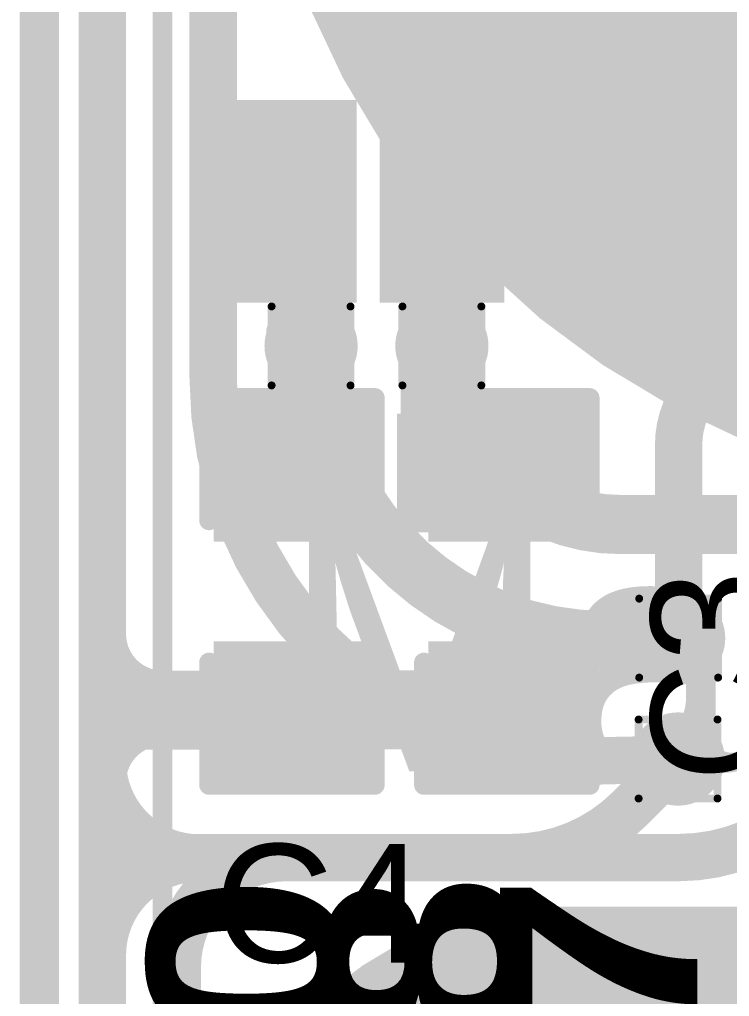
# Model space of a CAD drawing. Header units: inches. Extents: x -17 to 443, y -40 to 218.
# Drawn here: x 196.05 to 200.62, y 15.25 to 21.54 of the extents above; entities that cross this region are included whole.
import ezdxf

# ---------------------------------------------------------------- set-up
doc = ezdxf.new("R2010")
doc.units = ezdxf.units.IN
for name, color, linetype in [('Board Outline', 216, 'Continuous'), ('Bottom Layer', 5, 'Continuous'), ('Bottom Overlay', 54, 'Continuous'), ('Bottom Paste', 16, 'Continuous'), ('Bottom Solder', 6, 'Continuous'), ('Drill Drawing', 1, 'Continuous'), ('Fabrication', 76, 'Continuous'), ('Top Layer', 1, 'Continuous'), ('Top Overlay', 2, 'Continuous'), ('Top Paste', 8, 'Continuous'), ('Top Solder', 216, 'Continuous'), ('Via Holes', 16, 'Continuous')]:
    doc.layers.add(name, color=color, linetype=linetype)
doc.styles.add('Arial', font='', dxfattribs={"height": 0.2})
doc.styles.add('Arial Black_Bold', font='', dxfattribs={"height": 0.2})
doc.styles.get('Arial').set_extended_font_data('Arial')
doc.styles.get('Arial Black_Bold').set_extended_font_data('Arial Black', bold=True)

# ---------------------------------------------------------------- blocks, each defined once
blk = doc.blocks.new('SEMG_PAD_B_1')
at = {"layer": 'Bottom Layer'}
h = blk.add_hatch(color=5, dxfattribs=at)
edge = h.paths.add_edge_path()
edge.add_arc((-3.14997338, 0.0128143), 2.09999834, 90, 270)
edge.add_line((-3.14997338, -2.08718404), (3.150029259999999, -2.08718404))
edge.add_arc((3.15002926, 0.0128143), 2.09999834, 270, 450)
edge.add_line((3.15002926, 2.11281264), (-3.14997338, 2.11281264))
h = blk.add_hatch(color=5, dxfattribs=at)
edge = h.paths.add_edge_path()
edge.add_arc((2.794e-05, -9.98718602), 5.00000016, 0, 360)
at = {"layer": 'Bottom Paste'}
h = blk.add_hatch(color=16, dxfattribs=at)
edge = h.paths.add_edge_path()
edge.add_arc((-3.14997338, 0.0128143), 2.09999834, 90, 270)
edge.add_line((-3.14997338, -2.08718404), (3.150029259999999, -2.08718404))
edge.add_arc((3.15002926, 0.0128143), 2.09999834, 270, 450)
edge.add_line((3.15002926, 2.11281264), (-3.14997338, 2.11281264))
h = blk.add_hatch(color=16, dxfattribs=at)
edge = h.paths.add_edge_path()
edge.add_arc((2.794e-05, -9.98718602), 5.00000016, 0, 360)
at = {"layer": 'Bottom Solder'}
h = blk.add_hatch(color=6, dxfattribs=at)
edge = h.paths.add_edge_path()
edge.add_arc((-3.14997338, 0.0128143), 2.20159834, 90, 270)
edge.add_line((-3.14997338, -2.18878404), (3.150029259999999, -2.18878404))
edge.add_arc((3.15002926, 0.0128143), 2.20159834, 270, 450)
edge.add_line((3.15002926, 2.21441264), (-3.14997338, 2.21441264))
h = blk.add_hatch(color=6, dxfattribs=at)
edge = h.paths.add_edge_path()
edge.add_arc((2.794e-05, -9.98718602), 5.10160016, 0, 360)
at = {"layer": 'Bottom Overlay'}
blk.add_lwpolyline([(5.683262699999999, -10.96562958, 0.127, 0.127, 0), (5.68326016, 10.96579722, 0.127, 0.127, 0)], format="xyseb", dxfattribs=at)
blk = doc.blocks.new('SOT_23_5_84')
at = {"layer": 'Top Layer'}
for points in [[(-1.85000011, 1.25000004), (-0.74999977, 1.25000004), (-0.74999977, 0.65000124), (-1.85000011, 0.65000124)], [(0.74999977, 1.25000004), (1.85000011, 1.25000004), (1.85000011, 0.65000124), (0.74999977, 0.65000124)], [(-1.85000011, 0.2999994), (-0.74999977, 0.2999994), (-0.74999977, -0.2999994), (-1.85000011, -0.2999994)], [(-1.85000011, -0.65000124), (-0.74999977, -0.65000124), (-0.74999977, -1.25000004), (-1.85000011, -1.25000004)], [(0.74999977, -0.65000124), (1.85000011, -0.65000124), (1.85000011, -1.25000004), (0.74999977, -1.25000004)]]:
    blk.add_hatch(color=1, dxfattribs=at).paths.add_polyline_path(points)
at = {"layer": 'Top Paste'}
for points in [[(-1.85000011, 1.25000004), (-0.74999977, 1.25000004), (-0.74999977, 0.65000124), (-1.85000011, 0.65000124)], [(0.74999977, 1.25000004), (1.85000011, 1.25000004), (1.85000011, 0.65000124), (0.74999977, 0.65000124)], [(-1.85000011, 0.2999994), (-0.74999977, 0.2999994), (-0.74999977, -0.2999994), (-1.85000011, -0.2999994)], [(-1.85000011, -0.65000124), (-0.74999977, -0.65000124), (-0.74999977, -1.25000004), (-1.85000011, -1.25000004)], [(0.74999977, -0.65000124), (1.85000011, -0.65000124), (1.85000011, -1.25000004), (0.74999977, -1.25000004)]]:
    blk.add_hatch(color=8, dxfattribs=at).paths.add_polyline_path(points)
at = {"layer": 'Top Solder'}
for points in [[(-1.95160011, 1.35160004), (-0.6483997699999999, 1.35160004), (-0.6483997699999999, 0.54840124), (-1.95160011, 0.54840124)], [(0.6483997699999999, 1.35160004), (1.95160011, 1.35160004), (1.95160011, 0.54840124), (0.6483997699999999, 0.54840124)], [(-1.95160011, 0.4015993999999999), (-0.6483997699999999, 0.4015993999999999), (-0.6483997699999999, -0.4015993999999999), (-1.95160011, -0.4015993999999999)], [(-1.95160011, -0.54840124), (-0.6483997699999999, -0.54840124), (-0.6483997699999999, -1.35160004), (-1.95160011, -1.35160004)], [(0.6483997699999999, -0.54840124), (1.95160011, -0.54840124), (1.95160011, -1.35160004), (0.6483997699999999, -1.35160004)]]:
    blk.add_hatch(color=216, dxfattribs=at).paths.add_polyline_path(points)
at = {"layer": 'Top Overlay'}
for points in [[(-0.87900256, 1.4986, 0.127, 0.127, 0), (-0.87900256, 1.3986002, 0.127, 0.127, 0)], [(-0.87900256, 1.4986, 0.127, 0.127, 0), (0.8735949, 1.4986, 0.127, 0.127, 0)], [(0.8735949, 1.4986, 0.127, 0.127, 0), (0.8735974400000001, 1.3986002, 0.127, 0.127, 0)], [(-2.1336, 1.0668, 0.127, 0.127, 0), (-2.1336, 0.8128, 0.127, 0.127, 0)], [(-2.1336, 1.0668, 0.127, 0.127, 0), (-2.0066, 0.9397999999999999, 0.127, 0.127, 0)], [(-2.0066, 0.9397999999999999, 0.127, 0.127, 0), (-2.1336, 0.8128, 0.127, 0.127, 0)], [(0.88000078, 0.43999912, 0.127, 0.127, 0), (0.8800033199999999, -0.41800018, 0.127, 0.127, 0)], [(-0.87900256, -1.3986002, 0.127, 0.127, 0), (-0.87900256, -1.4986, 0.127, 0.127, 0)], [(0.8735974400000001, -1.3986002, 0.127, 0.127, 0), (0.8735949, -1.4986, 0.127, 0.127, 0)], [(-0.87900256, -1.4986, 0.127, 0.127, 0), (0.8735949, -1.4986, 0.127, 0.127, 0)]]:
    blk.add_lwpolyline(points, format="xyseb", dxfattribs=at)
for points in [[(-0.9107525599999998, 1.4986, 0.0635, 0.0635, 1), (-0.8472525599999999, 1.4986, 0.0635, 0.0635, 1)], [(-0.9107525599999998, 1.4986, 0.0635, 0.0635, 1), (-0.8472525599999999, 1.4986, 0.0635, 0.0635, 1)], [(0.8418448999999999, 1.4986, 0.0635, 0.0635, 1), (0.9053449, 1.4986, 0.0635, 0.0635, 1)], [(0.8418448999999999, 1.4986, 0.0635, 0.0635, 1), (0.9053449, 1.4986, 0.0635, 0.0635, 1)], [(-0.9107525599999998, 1.3986002, 0.0635, 0.0635, 1), (-0.8472525599999999, 1.3986002, 0.0635, 0.0635, 1)], [(0.84184744, 1.3986002, 0.0635, 0.0635, 1), (0.9053474399999999, 1.3986002, 0.0635, 0.0635, 1)], [(-2.16535, 1.0668, 0.0635, 0.0635, 1), (-2.10185, 1.0668, 0.0635, 0.0635, 1)], [(-2.16535, 1.0668, 0.0635, 0.0635, 1), (-2.10185, 1.0668, 0.0635, 0.0635, 1)], [(-2.03835, 0.9397999999999999, 0.0635, 0.0635, 1), (-1.97485, 0.9397999999999999, 0.0635, 0.0635, 1)], [(-2.03835, 0.9397999999999999, 0.0635, 0.0635, 1), (-1.97485, 0.9397999999999999, 0.0635, 0.0635, 1)], [(-2.16535, 0.8128, 0.0635, 0.0635, 1), (-2.10185, 0.8128, 0.0635, 0.0635, 1)], [(-2.16535, 0.8128, 0.0635, 0.0635, 1), (-2.10185, 0.8128, 0.0635, 0.0635, 1)], [(0.84825078, 0.43999912, 0.0635, 0.0635, 1), (0.91175078, 0.43999912, 0.0635, 0.0635, 1)], [(0.8482533200000001, -0.41800018, 0.0635, 0.0635, 1), (0.9117533199999999, -0.41800018, 0.0635, 0.0635, 1)], [(-0.9107525599999998, -1.3986002, 0.0635, 0.0635, 1), (-0.8472525599999999, -1.3986002, 0.0635, 0.0635, 1)], [(0.84184744, -1.3986002, 0.0635, 0.0635, 1), (0.9053474399999999, -1.3986002, 0.0635, 0.0635, 1)], [(-0.9107525599999998, -1.4986, 0.0635, 0.0635, 1), (-0.8472525599999999, -1.4986, 0.0635, 0.0635, 1)], [(-0.9107525599999998, -1.4986, 0.0635, 0.0635, 1), (-0.8472525599999999, -1.4986, 0.0635, 0.0635, 1)], [(0.8418448999999999, -1.4986, 0.0635, 0.0635, 1), (0.9053449, -1.4986, 0.0635, 0.0635, 1)], [(0.8418448999999999, -1.4986, 0.0635, 0.0635, 1), (0.9053449, -1.4986, 0.0635, 0.0635, 1)]]:
    blk.add_lwpolyline(points, format="xyseb", close=True, dxfattribs=at)
blk = doc.blocks.new('T____P____SMD_3_P____217')
at = {"layer": 'Top Solder'}
h = blk.add_hatch(color=216, dxfattribs=at)
edge = h.paths.add_edge_path()
edge.add_arc((-0.9999992699999999, 0), 1.10160054, 90, 270)
edge.add_line((-0.9999992700000001, -1.10160054), (0.9999992699999997, -1.10160054))
edge.add_arc((0.9999992699999999, 0), 1.10160054, 270, 450)
edge.add_line((0.99999927, 1.10160054), (-0.9999992699999998, 1.10160054))
blk = doc.blocks.new('C___0603_259')
at = {"layer": 'Top Layer'}
for points in [[(-0.3809999999999999, 0.4445), (-0.3809999999999999, -0.4445), (-1.143, -0.4445), (-1.143, 0.4445)], [(1.143, 0.4445), (1.143, -0.4445), (0.3809999999999999, -0.4445), (0.3809999999999999, 0.4445)]]:
    blk.add_hatch(color=1, dxfattribs=at).paths.add_polyline_path(points)
at = {"layer": 'Top Paste'}
for points in [[(-0.3809999999999999, 0.4445), (-0.3809999999999999, -0.4445), (-1.143, -0.4445), (-1.143, 0.4445)], [(1.143, 0.4445), (1.143, -0.4445), (0.3809999999999999, -0.4445), (0.3809999999999999, 0.4445)]]:
    blk.add_hatch(color=8, dxfattribs=at).paths.add_polyline_path(points)
at = {"layer": 'Top Solder'}
for points in [[(-0.3210001199999999, 0.50449988), (-0.3210001199999999, -0.50449988), (-1.20299988, -0.50449988), (-1.20299988, 0.50449988)], [(1.20299988, 0.50449988), (1.20299988, -0.50449988), (0.3210001199999999, -0.50449988), (0.3210001199999999, 0.50449988)]]:
    blk.add_hatch(color=216, dxfattribs=at).paths.add_polyline_path(points)
at = {"layer": 'Top Overlay'}
for points in [[(-0.4571999999999999, 0.5334, 0.127, 0.127, 0), (-1.2446, 0.5334, 0.127, 0.127, 0)], [(-1.2446, -0.5334, 0.127, 0.127, 0), (-1.2446, 0.5334, 0.127, 0.127, 0)], [(1.2446, 0.5334, 0.127, 0.127, 0), (0.4571999999999999, 0.5334, 0.127, 0.127, 0)], [(1.2446, -0.5334, 0.127, 0.127, 0), (1.2446, 0.5334, 0.127, 0.127, 0)], [(-0.4571999999999999, -0.5334, 0.127, 0.127, 0), (-1.2446, -0.5334, 0.127, 0.127, 0)], [(1.2446, -0.5334, 0.127, 0.127, 0), (0.4571999999999999, -0.5334, 0.127, 0.127, 0)]]:
    blk.add_lwpolyline(points, format="xyseb", dxfattribs=at)
for points in [[(-1.27635, 0.5334, 0.0635, 0.0635, 1), (-1.21285, 0.5334, 0.0635, 0.0635, 1)], [(-1.27635, 0.5334, 0.0635, 0.0635, 1), (-1.21285, 0.5334, 0.0635, 0.0635, 1)], [(-0.4889499999999999, 0.5334, 0.0635, 0.0635, 1), (-0.42545, 0.5334, 0.0635, 0.0635, 1)], [(0.42545, 0.5334, 0.0635, 0.0635, 1), (0.4889499999999999, 0.5334, 0.0635, 0.0635, 1)], [(1.21285, 0.5334, 0.0635, 0.0635, 1), (1.27635, 0.5334, 0.0635, 0.0635, 1)], [(1.21285, 0.5334, 0.0635, 0.0635, 1), (1.27635, 0.5334, 0.0635, 0.0635, 1)], [(-1.27635, -0.5334, 0.0635, 0.0635, 1), (-1.21285, -0.5334, 0.0635, 0.0635, 1)], [(-1.27635, -0.5334, 0.0635, 0.0635, 1), (-1.21285, -0.5334, 0.0635, 0.0635, 1)], [(-0.4889499999999999, -0.5334, 0.0635, 0.0635, 1), (-0.42545, -0.5334, 0.0635, 0.0635, 1)], [(0.42545, -0.5334, 0.0635, 0.0635, 1), (0.4889499999999999, -0.5334, 0.0635, 0.0635, 1)], [(1.21285, -0.5334, 0.0635, 0.0635, 1), (1.27635, -0.5334, 0.0635, 0.0635, 1)], [(1.21285, -0.5334, 0.0635, 0.0635, 1), (1.27635, -0.5334, 0.0635, 0.0635, 1)]]:
    blk.add_lwpolyline(points, format="xyseb", close=True, dxfattribs=at)
blk = doc.blocks.new('C___0603_260')
at = {"layer": 'Top Layer'}
for points in [[(-0.3809999999999999, 0.4445), (-0.3809999999999999, -0.4445), (-1.143, -0.4445), (-1.143, 0.4445)], [(1.143, 0.4445), (1.143, -0.4445), (0.3809999999999999, -0.4445), (0.3809999999999999, 0.4445)]]:
    blk.add_hatch(color=1, dxfattribs=at).paths.add_polyline_path(points)
at = {"layer": 'Top Paste'}
for points in [[(-0.3809999999999999, 0.4445), (-0.3809999999999999, -0.4445), (-1.143, -0.4445), (-1.143, 0.4445)], [(1.143, 0.4445), (1.143, -0.4445), (0.3809999999999999, -0.4445), (0.3809999999999999, 0.4445)]]:
    blk.add_hatch(color=8, dxfattribs=at).paths.add_polyline_path(points)
at = {"layer": 'Top Solder'}
for points in [[(-0.3210001199999999, 0.50449988), (-0.3210001199999999, -0.50449988), (-1.20299988, -0.50449988), (-1.20299988, 0.50449988)], [(1.20299988, 0.50449988), (1.20299988, -0.50449988), (0.3210001199999999, -0.50449988), (0.3210001199999999, 0.50449988)]]:
    blk.add_hatch(color=216, dxfattribs=at).paths.add_polyline_path(points)
at = {"layer": 'Top Overlay'}
for points in [[(-1.2446, 0.5334, 0.127, 0.127, 0), (-0.4571999999999999, 0.5334, 0.127, 0.127, 0)], [(-1.2446, 0.5334, 0.127, 0.127, 0), (-1.2446, -0.5334, 0.127, 0.127, 0)], [(0.4571999999999999, 0.5334, 0.127, 0.127, 0), (1.2446, 0.5334, 0.127, 0.127, 0)], [(1.2446, 0.5334, 0.127, 0.127, 0), (1.2446, -0.5334, 0.127, 0.127, 0)], [(-1.2446, -0.5334, 0.127, 0.127, 0), (-0.4571999999999999, -0.5334, 0.127, 0.127, 0)], [(0.4571999999999999, -0.5334, 0.127, 0.127, 0), (1.2446, -0.5334, 0.127, 0.127, 0)]]:
    blk.add_lwpolyline(points, format="xyseb", dxfattribs=at)
for points in [[(-1.27635, 0.5334, 0.0635, 0.0635, 1), (-1.21285, 0.5334, 0.0635, 0.0635, 1)], [(-1.27635, 0.5334, 0.0635, 0.0635, 1), (-1.21285, 0.5334, 0.0635, 0.0635, 1)], [(-0.4889499999999999, 0.5334, 0.0635, 0.0635, 1), (-0.42545, 0.5334, 0.0635, 0.0635, 1)], [(0.42545, 0.5334, 0.0635, 0.0635, 1), (0.4889499999999999, 0.5334, 0.0635, 0.0635, 1)], [(1.21285, 0.5334, 0.0635, 0.0635, 1), (1.27635, 0.5334, 0.0635, 0.0635, 1)], [(1.21285, 0.5334, 0.0635, 0.0635, 1), (1.27635, 0.5334, 0.0635, 0.0635, 1)], [(-1.27635, -0.5334, 0.0635, 0.0635, 1), (-1.21285, -0.5334, 0.0635, 0.0635, 1)], [(-1.27635, -0.5334, 0.0635, 0.0635, 1), (-1.21285, -0.5334, 0.0635, 0.0635, 1)], [(-0.4889499999999999, -0.5334, 0.0635, 0.0635, 1), (-0.42545, -0.5334, 0.0635, 0.0635, 1)], [(0.42545, -0.5334, 0.0635, 0.0635, 1), (0.4889499999999999, -0.5334, 0.0635, 0.0635, 1)], [(1.21285, -0.5334, 0.0635, 0.0635, 1), (1.27635, -0.5334, 0.0635, 0.0635, 1)], [(1.21285, -0.5334, 0.0635, 0.0635, 1), (1.27635, -0.5334, 0.0635, 0.0635, 1)]]:
    blk.add_lwpolyline(points, format="xyseb", close=True, dxfattribs=at)
blk = doc.blocks.new('C___0603_261')
at = {"layer": 'Top Layer'}
for points in [[(-0.3809999999999999, 0.4445), (-0.3809999999999999, -0.4445), (-1.143, -0.4445), (-1.143, 0.4445)], [(1.143, 0.4445), (1.143, -0.4445), (0.3809999999999999, -0.4445), (0.3809999999999999, 0.4445)]]:
    blk.add_hatch(color=1, dxfattribs=at).paths.add_polyline_path(points)
at = {"layer": 'Top Paste'}
for points in [[(-0.3809999999999999, 0.4445), (-0.3809999999999999, -0.4445), (-1.143, -0.4445), (-1.143, 0.4445)], [(1.143, 0.4445), (1.143, -0.4445), (0.3809999999999999, -0.4445), (0.3809999999999999, 0.4445)]]:
    blk.add_hatch(color=8, dxfattribs=at).paths.add_polyline_path(points)
at = {"layer": 'Top Solder'}
for points in [[(-0.3210001199999999, 0.50449988), (-0.3210001199999999, -0.50449988), (-1.20299988, -0.50449988), (-1.20299988, 0.50449988)], [(1.20299988, 0.50449988), (1.20299988, -0.50449988), (0.3210001199999999, -0.50449988), (0.3210001199999999, 0.50449988)]]:
    blk.add_hatch(color=216, dxfattribs=at).paths.add_polyline_path(points)
at = {"layer": 'Top Overlay'}
for points in [[(-1.2446, 0.5334, 0.127, 0.127, 0), (-0.4571999999999999, 0.5334, 0.127, 0.127, 0)], [(-1.2446, 0.5334, 0.127, 0.127, 0), (-1.2446, -0.5334, 0.127, 0.127, 0)], [(0.4571999999999999, 0.5334, 0.127, 0.127, 0), (1.2446, 0.5334, 0.127, 0.127, 0)], [(1.2446, 0.5334, 0.127, 0.127, 0), (1.2446, -0.5334, 0.127, 0.127, 0)], [(-1.2446, -0.5334, 0.127, 0.127, 0), (-0.4571999999999999, -0.5334, 0.127, 0.127, 0)], [(0.4571999999999999, -0.5334, 0.127, 0.127, 0), (1.2446, -0.5334, 0.127, 0.127, 0)]]:
    blk.add_lwpolyline(points, format="xyseb", dxfattribs=at)
for points in [[(-1.27635, 0.5334, 0.0635, 0.0635, 1), (-1.21285, 0.5334, 0.0635, 0.0635, 1)], [(-1.27635, 0.5334, 0.0635, 0.0635, 1), (-1.21285, 0.5334, 0.0635, 0.0635, 1)], [(-0.4889499999999999, 0.5334, 0.0635, 0.0635, 1), (-0.42545, 0.5334, 0.0635, 0.0635, 1)], [(0.42545, 0.5334, 0.0635, 0.0635, 1), (0.4889499999999999, 0.5334, 0.0635, 0.0635, 1)], [(1.21285, 0.5334, 0.0635, 0.0635, 1), (1.27635, 0.5334, 0.0635, 0.0635, 1)], [(1.21285, 0.5334, 0.0635, 0.0635, 1), (1.27635, 0.5334, 0.0635, 0.0635, 1)], [(-1.27635, -0.5334, 0.0635, 0.0635, 1), (-1.21285, -0.5334, 0.0635, 0.0635, 1)], [(-1.27635, -0.5334, 0.0635, 0.0635, 1), (-1.21285, -0.5334, 0.0635, 0.0635, 1)], [(-0.4889499999999999, -0.5334, 0.0635, 0.0635, 1), (-0.42545, -0.5334, 0.0635, 0.0635, 1)], [(0.42545, -0.5334, 0.0635, 0.0635, 1), (0.4889499999999999, -0.5334, 0.0635, 0.0635, 1)], [(1.21285, -0.5334, 0.0635, 0.0635, 1), (1.27635, -0.5334, 0.0635, 0.0635, 1)], [(1.21285, -0.5334, 0.0635, 0.0635, 1), (1.27635, -0.5334, 0.0635, 0.0635, 1)]]:
    blk.add_lwpolyline(points, format="xyseb", close=True, dxfattribs=at)

msp = doc.modelspace()

# ---------------------------------------------------------------- hatches: boundary and pattern name
at = {"layer": 'Bottom Layer'}
h = msp.add_hatch(color=5, dxfattribs=at)
edge = h.paths.add_edge_path()
edge.add_arc((197.92265216, 19.4365118), 0.2999994, 0, 360)
h = msp.add_hatch(color=5, dxfattribs=at)
edge = h.paths.add_edge_path()
edge.add_arc((198.76469772, 19.4365118), 0.2999994, 0, 360)
h = msp.add_hatch(color=5, dxfattribs=at)
edge = h.paths.add_edge_path()
edge.add_arc((200.28869772, 17.55709468), 0.2999994, 0, 360)
h = msp.add_hatch(color=5, dxfattribs=at)
edge = h.paths.add_edge_path()
edge.add_arc((200.28499694, 16.77930604), 0.2999994, 0, 360)
at = {"layer": 'Top Layer'}
for points in [[(197.51469768, 19.81746862), (198.20764524, 19.81746862), (198.20764524, 20.9174715), (197.51469768, 20.9174715)], [(198.47656012, 18.2382668), (199.62719536, 18.2382668), (199.62719536, 19.0002668), (198.47656012, 19.0002668)]]:
    msp.add_hatch(color=1, dxfattribs=at).paths.add_polyline_path(points)
h = msp.add_hatch(color=1, dxfattribs=at)
edge = h.paths.add_edge_path()
edge.add_arc((197.92265216, 19.4365118), 0.2999994, 0, 360)
h = msp.add_hatch(color=1, dxfattribs=at)
edge = h.paths.add_edge_path()
edge.add_arc((198.76469772, 19.4365118), 0.2999994, 0, 360)
h = msp.add_hatch(color=1, dxfattribs=at)
edge = h.paths.add_edge_path()
edge.add_arc((200.28869772, 17.55709468), 0.2999994, 0, 360)
h = msp.add_hatch(color=1, dxfattribs=at)
edge = h.paths.add_edge_path()
edge.add_arc((200.28499694, 16.77930604), 0.2999994, 0, 360)
at = {"layer": 'Via Holes'}
h = msp.add_hatch(color=7, dxfattribs=at)
edge = h.paths.add_edge_path()
edge.add_arc((197.92265216, 19.4365118), 0.1499997, 0, 360)
h = msp.add_hatch(color=7, dxfattribs=at)
edge = h.paths.add_edge_path()
edge.add_arc((198.76469772, 19.4365118), 0.1499997, 0, 360)
h = msp.add_hatch(color=7, dxfattribs=at)
edge = h.paths.add_edge_path()
edge.add_arc((200.28869772, 17.55709468), 0.1499997, 0, 360)
h = msp.add_hatch(color=7, dxfattribs=at)
edge = h.paths.add_edge_path()
edge.add_arc((200.28499694, 16.77930604), 0.1499997, 0, 360)

# ---------------------------------------------------------------- linework, layer by layer
at = {"layer": 'Board Outline'}
msp.add_lwpolyline([(196.17301888, 2.64835894, 0.127, 0.127, 0), (196.1731789, 24.504015, 0.127, 0.127, 0)], format="xyseb", dxfattribs=at)
at = {"layer": 'Bottom Layer'}
for points in [[(196.5795662, 16.76693878, 0.3048, 0.3048, 0), (196.5795662, 24.81256658, 0.3048, 0.3048, 0)], [(197.29245276, 19.22756632, 0.3048, 0.3048, 0), (197.29245276, 24.63005488, 0.3048, 0.3048, 0)], [(199.81723562, 17.54192834, 0.3809999999999999, 0.3809999999999999, -0.4142135623730951), (197.92265216, 19.4365118, 0.3809999999999999, 0.3809999999999999, 0)], [(199.91328064, 18.28792888, 0.3809999999999999, 0.3809999999999999, -0.4142135623730951), (198.76469772, 19.4365118, 0.3809999999999999, 0.3809999999999999, 0)], [(199.93520846, 16.77109422, 0.3048, 0.3048, -0.4357695006468923), (197.29245022, 19.22756632, 0.3048, 0.3048, 0)], [(199.91328064, 18.28792888, 0.3809999999999999, 0.3809999999999999, 0), (200.94291536, 18.28792888, 0.3809999999999999, 0.3809999999999999, 0)], [(199.81723562, 17.54192834, 0.3809999999999999, 0.3809999999999999, 0), (199.82000676, 17.54196644, 0.3809999999999999, 0.3809999999999999, 0)], [(199.82377104, 17.54204264, 0.3809999999999999, 0.3809999999999999, -0.002470408337250685), (199.82000676, 17.54196898, 0.3809999999999999, 0.3809999999999999, 0)], [(199.82377104, 17.5420401, 0.3809999999999999, 0.3809999999999999, 0), (200.28869772, 17.5534066, 0.3809999999999999, 0.3809999999999999, 0)], [(200.28869772, 17.5534066, 0.3809999999999999, 0.3809999999999999, 0), (200.28869772, 17.55709468, 0.3809999999999999, 0.3809999999999999, 0)], [(196.5795662, 15.5187777, 0.3048, 0.3048, 0), (196.5795662, 16.76693878, 0.3048, 0.3048, 0)], [(197.14728668, 16.1454084, 0.3048, 0.3048, -0.3879676943921401), (196.5795662, 16.76693878, 0.3048, 0.3048, 0)], [(199.93520846, 16.77109422, 0.3048, 0.3048, 0), (199.93522878, 16.77109422, 0.3048, 0.3048, 0)], [(199.93522878, 16.77109422, 0.3048, 0.3048, 0), (200.28504012, 16.77555954, 0.3048, 0.3048, 0)], [(200.28499694, 16.77560272, 0.3048, 0.3048, 0), (200.28499694, 16.77930604, 0.3048, 0.3048, 0)], [(200.28499694, 16.77560272, 0.3048, 0.3048, 0), (200.28504012, 16.77555954, 0.3048, 0.3048, 0)], [(201.12321218, 16.49068838, 0.3048, 0.3048, -0.198706667158914), (200.28869772, 16.1454084, 0.3048, 0.3048, 0)], [(196.5795662, 15.5187777, 0.3048, 0.3048, -0.4142135623730951), (197.20364674, 16.14285824, 0.3048, 0.3048, 0)], [(196.69309658, 16.1454084, 0.3048, 0.3048, 0), (197.14728668, 16.1454084, 0.3048, 0.3048, 0)], [(197.14728668, 16.1454084, 0.3048, 0.3048, 0), (200.28869772, 16.1454084, 0.3048, 0.3048, 0)], [(197.20364674, 16.14285824, 0.3048, 0.3048, -0.02261207417717864), (197.14728668, 16.1454084, 0.3048, 0.3048, 0)], [(196.5795662, 11.1081185, 0.3048, 0.3048, 0), (196.5795662, 15.5187777, 0.3048, 0.3048, 0)]]:
    msp.add_lwpolyline(points, format="xyseb", dxfattribs=at)
for points in [[(197.82740216, 19.4365118, 0.1905, 0.1905, 1), (198.01790216, 19.4365118, 0.1905, 0.1905, 1)], [(198.66944772, 19.4365118, 0.1905, 0.1905, 1), (198.85994772, 19.4365118, 0.1905, 0.1905, 1)], [(197.21625022, 19.22756632, 0.1524, 0.1524, 1), (197.36865022, 19.22756632, 0.1524, 0.1524, 1)], [(197.21625276, 19.22756632, 0.1524, 0.1524, 1), (197.36865276, 19.22756632, 0.1524, 0.1524, 1)], [(199.81803064, 18.28792888, 0.1905, 0.1905, 1), (200.00853064, 18.28792888, 0.1905, 0.1905, 1)], [(199.81803064, 18.28792888, 0.1905, 0.1905, 1), (200.00853064, 18.28792888, 0.1905, 0.1905, 1)], [(199.72198562, 17.54192834, 0.1905, 0.1905, 1), (199.91248562, 17.54192834, 0.1905, 0.1905, 1)], [(199.72198562, 17.54192834, 0.1905, 0.1905, 1), (199.91248562, 17.54192834, 0.1905, 0.1905, 1)], [(199.72475676, 17.54196898, 0.1905, 0.1905, 1), (199.91525676, 17.54196898, 0.1905, 0.1905, 1)], [(199.72475676, 17.54196644, 0.1905, 0.1905, 1), (199.91525676, 17.54196644, 0.1905, 0.1905, 1)], [(199.72852104, 17.54204264, 0.1905, 0.1905, 1), (199.91902104, 17.54204264, 0.1905, 0.1905, 1)], [(199.72852104, 17.5420401, 0.1905, 0.1905, 1), (199.91902104, 17.5420401, 0.1905, 0.1905, 1)], [(200.19344772, 17.55709468, 0.1905, 0.1905, 1), (200.38394772, 17.55709468, 0.1905, 0.1905, 1)], [(200.19344772, 17.5534066, 0.1905, 0.1905, 1), (200.38394772, 17.5534066, 0.1905, 0.1905, 1)], [(200.19344772, 17.5534066, 0.1905, 0.1905, 1), (200.38394772, 17.5534066, 0.1905, 0.1905, 1)], [(196.5033662, 16.76693878, 0.1524, 0.1524, 1), (196.6557662, 16.76693878, 0.1524, 0.1524, 1)], [(196.5033662, 16.76693878, 0.1524, 0.1524, 1), (196.6557662, 16.76693878, 0.1524, 0.1524, 1)], [(196.5033662, 16.76693878, 0.1524, 0.1524, 1), (196.6557662, 16.76693878, 0.1524, 0.1524, 1)], [(199.85900846, 16.77109422, 0.1524, 0.1524, 1), (200.01140846, 16.77109422, 0.1524, 0.1524, 1)], [(199.85900846, 16.77109422, 0.1524, 0.1524, 1), (200.01140846, 16.77109422, 0.1524, 0.1524, 1)], [(199.85902878, 16.77109422, 0.1524, 0.1524, 1), (200.01142878, 16.77109422, 0.1524, 0.1524, 1)], [(199.85902878, 16.77109422, 0.1524, 0.1524, 1), (200.01142878, 16.77109422, 0.1524, 0.1524, 1)], [(200.20879694, 16.77930604, 0.1524, 0.1524, 1), (200.36119694, 16.77930604, 0.1524, 0.1524, 1)], [(200.20879694, 16.77560272, 0.1524, 0.1524, 1), (200.36119694, 16.77560272, 0.1524, 0.1524, 1)], [(200.20879694, 16.77560272, 0.1524, 0.1524, 1), (200.36119694, 16.77560272, 0.1524, 0.1524, 1)], [(200.20884012, 16.77555954, 0.1524, 0.1524, 1), (200.36124012, 16.77555954, 0.1524, 0.1524, 1)], [(200.20884012, 16.77555954, 0.1524, 0.1524, 1), (200.36124012, 16.77555954, 0.1524, 0.1524, 1)], [(196.61689658, 16.1454084, 0.1524, 0.1524, 1), (196.76929658, 16.1454084, 0.1524, 0.1524, 1)], [(197.07108668, 16.1454084, 0.1524, 0.1524, 1), (197.22348668, 16.1454084, 0.1524, 0.1524, 1)], [(197.07108668, 16.1454084, 0.1524, 0.1524, 1), (197.22348668, 16.1454084, 0.1524, 0.1524, 1)], [(197.07108668, 16.1454084, 0.1524, 0.1524, 1), (197.22348668, 16.1454084, 0.1524, 0.1524, 1)], [(197.07108668, 16.1454084, 0.1524, 0.1524, 1), (197.22348668, 16.1454084, 0.1524, 0.1524, 1)], [(197.12744674, 16.14285824, 0.1524, 0.1524, 1), (197.27984674, 16.14285824, 0.1524, 0.1524, 1)], [(197.12744674, 16.14285824, 0.1524, 0.1524, 1), (197.27984674, 16.14285824, 0.1524, 0.1524, 1)], [(200.21249772, 16.1454084, 0.1524, 0.1524, 1), (200.36489772, 16.1454084, 0.1524, 0.1524, 1)], [(200.21249772, 16.1454084, 0.1524, 0.1524, 1), (200.36489772, 16.1454084, 0.1524, 0.1524, 1)], [(196.5033662, 15.5187777, 0.1524, 0.1524, 1), (196.6557662, 15.5187777, 0.1524, 0.1524, 1)], [(196.5033662, 15.5187777, 0.1524, 0.1524, 1), (196.6557662, 15.5187777, 0.1524, 0.1524, 1)], [(196.5033662, 15.5187777, 0.1524, 0.1524, 1), (196.6557662, 15.5187777, 0.1524, 0.1524, 1)]]:
    msp.add_lwpolyline(points, format="xyseb", close=True, dxfattribs=at)
at = {"layer": 'Drill Drawing'}
for points in [[(197.66865216, 19.6905118, 0.0508, 0.0508, 0), (198.17665216, 19.6905118, 0.0508, 0.0508, 0)], [(197.66865216, 19.1825118, 0.0508, 0.0508, 0), (197.66865216, 19.6905118, 0.0508, 0.0508, 0)], [(198.17665216, 19.1825118, 0.0508, 0.0508, 0), (198.17665216, 19.6905118, 0.0508, 0.0508, 0)], [(198.51069772, 19.6905118, 0.0508, 0.0508, 0), (199.01869772, 19.6905118, 0.0508, 0.0508, 0)], [(198.51069772, 19.1825118, 0.0508, 0.0508, 0), (198.51069772, 19.6905118, 0.0508, 0.0508, 0)], [(199.01869772, 19.1825118, 0.0508, 0.0508, 0), (199.01869772, 19.6905118, 0.0508, 0.0508, 0)], [(197.66865216, 19.1825118, 0.0508, 0.0508, 0), (198.17665216, 19.1825118, 0.0508, 0.0508, 0)], [(198.51069772, 19.1825118, 0.0508, 0.0508, 0), (199.01869772, 19.1825118, 0.0508, 0.0508, 0)], [(200.03469772, 17.81109468, 0.0508, 0.0508, 0), (200.54269772, 17.81109468, 0.0508, 0.0508, 0)], [(200.03469772, 17.30309468, 0.0508, 0.0508, 0), (200.03469772, 17.81109468, 0.0508, 0.0508, 0)], [(200.54269772, 17.30309468, 0.0508, 0.0508, 0), (200.54269772, 17.81109468, 0.0508, 0.0508, 0)], [(200.03469772, 17.30309468, 0.0508, 0.0508, 0), (200.54269772, 17.30309468, 0.0508, 0.0508, 0)], [(200.03099694, 17.03330604, 0.0508, 0.0508, 0), (200.53899694, 17.03330604, 0.0508, 0.0508, 0)], [(200.03099694, 16.52530604, 0.0508, 0.0508, 0), (200.03099694, 17.03330604, 0.0508, 0.0508, 0)], [(200.53899694, 16.52530604, 0.0508, 0.0508, 0), (200.53899694, 17.03330604, 0.0508, 0.0508, 0)], [(200.03099694, 16.52530604, 0.0508, 0.0508, 0), (200.53899694, 16.52530604, 0.0508, 0.0508, 0)]]:
    msp.add_lwpolyline(points, format="xyseb", dxfattribs=at)
for points in [[(197.65595216, 19.6905118, 0.0254, 0.0254, 1), (197.68135216, 19.6905118, 0.0254, 0.0254, 1)], [(197.65595216, 19.6905118, 0.0254, 0.0254, 1), (197.68135216, 19.6905118, 0.0254, 0.0254, 1)], [(198.16395216, 19.6905118, 0.0254, 0.0254, 1), (198.18935216, 19.6905118, 0.0254, 0.0254, 1)], [(198.16395216, 19.6905118, 0.0254, 0.0254, 1), (198.18935216, 19.6905118, 0.0254, 0.0254, 1)], [(198.49799772, 19.6905118, 0.0254, 0.0254, 1), (198.52339772, 19.6905118, 0.0254, 0.0254, 1)], [(198.49799772, 19.6905118, 0.0254, 0.0254, 1), (198.52339772, 19.6905118, 0.0254, 0.0254, 1)], [(199.00599772, 19.6905118, 0.0254, 0.0254, 1), (199.03139772, 19.6905118, 0.0254, 0.0254, 1)], [(199.00599772, 19.6905118, 0.0254, 0.0254, 1), (199.03139772, 19.6905118, 0.0254, 0.0254, 1)], [(197.65595216, 19.1825118, 0.0254, 0.0254, 1), (197.68135216, 19.1825118, 0.0254, 0.0254, 1)], [(197.65595216, 19.1825118, 0.0254, 0.0254, 1), (197.68135216, 19.1825118, 0.0254, 0.0254, 1)], [(198.16395216, 19.1825118, 0.0254, 0.0254, 1), (198.18935216, 19.1825118, 0.0254, 0.0254, 1)], [(198.16395216, 19.1825118, 0.0254, 0.0254, 1), (198.18935216, 19.1825118, 0.0254, 0.0254, 1)], [(198.49799772, 19.1825118, 0.0254, 0.0254, 1), (198.52339772, 19.1825118, 0.0254, 0.0254, 1)], [(198.49799772, 19.1825118, 0.0254, 0.0254, 1), (198.52339772, 19.1825118, 0.0254, 0.0254, 1)], [(199.00599772, 19.1825118, 0.0254, 0.0254, 1), (199.03139772, 19.1825118, 0.0254, 0.0254, 1)], [(199.00599772, 19.1825118, 0.0254, 0.0254, 1), (199.03139772, 19.1825118, 0.0254, 0.0254, 1)], [(200.02199772, 17.81109468, 0.0254, 0.0254, 1), (200.04739772, 17.81109468, 0.0254, 0.0254, 1)], [(200.02199772, 17.81109468, 0.0254, 0.0254, 1), (200.04739772, 17.81109468, 0.0254, 0.0254, 1)], [(200.52999772, 17.81109468, 0.0254, 0.0254, 1), (200.55539772, 17.81109468, 0.0254, 0.0254, 1)], [(200.52999772, 17.81109468, 0.0254, 0.0254, 1), (200.55539772, 17.81109468, 0.0254, 0.0254, 1)], [(200.02199772, 17.30309468, 0.0254, 0.0254, 1), (200.04739772, 17.30309468, 0.0254, 0.0254, 1)], [(200.02199772, 17.30309468, 0.0254, 0.0254, 1), (200.04739772, 17.30309468, 0.0254, 0.0254, 1)], [(200.52999772, 17.30309468, 0.0254, 0.0254, 1), (200.55539772, 17.30309468, 0.0254, 0.0254, 1)], [(200.52999772, 17.30309468, 0.0254, 0.0254, 1), (200.55539772, 17.30309468, 0.0254, 0.0254, 1)], [(200.01829694, 17.03330604, 0.0254, 0.0254, 1), (200.04369694, 17.03330604, 0.0254, 0.0254, 1)], [(200.01829694, 17.03330604, 0.0254, 0.0254, 1), (200.04369694, 17.03330604, 0.0254, 0.0254, 1)], [(200.52629694, 17.03330604, 0.0254, 0.0254, 1), (200.55169694, 17.03330604, 0.0254, 0.0254, 1)], [(200.52629694, 17.03330604, 0.0254, 0.0254, 1), (200.55169694, 17.03330604, 0.0254, 0.0254, 1)], [(200.01829694, 16.52530604, 0.0254, 0.0254, 1), (200.04369694, 16.52530604, 0.0254, 0.0254, 1)], [(200.01829694, 16.52530604, 0.0254, 0.0254, 1), (200.04369694, 16.52530604, 0.0254, 0.0254, 1)], [(200.52629694, 16.52530604, 0.0254, 0.0254, 1), (200.55169694, 16.52530604, 0.0254, 0.0254, 1)], [(200.52629694, 16.52530604, 0.0254, 0.0254, 1), (200.55169694, 16.52530604, 0.0254, 0.0254, 1)]]:
    msp.add_lwpolyline(points, format="xyseb", close=True, dxfattribs=at)
at = {"layer": 'Fabrication'}
for points in [[(207.6499403, 23.57617078, 0.254, 0.254, 1), (197.64993998, 23.57617078, 0.254, 0.254, 1)], [(199.43249674, 15.70180248, 0.127, 0.127, 1), (199.55949674, 15.70180248, 0.127, 0.127, 1)], [(199.43249674, 15.70180248, 0.127, 0.127, 1), (199.55949674, 15.70180248, 0.127, 0.127, 1)]]:
    msp.add_lwpolyline(points, format="xyseb", close=True, dxfattribs=at)
for points in [[(196.17301888, 2.64835894, 0.254, 0.254, 0), (196.1731789, 24.504015, 0.254, 0.254, 0)], [(198.0110721, 15.08672624, 0.254, 0.254, -0.198912367379658), (199.49599674, 15.70180248, 0.254, 0.254, 0)], [(199.49599674, 15.70180248, 0.254, 0.254, 0), (205.8039953, 15.70180248, 0.254, 0.254, 0)]]:
    msp.add_lwpolyline(points, format="xyseb", dxfattribs=at)
at = {"layer": 'Top Layer'}
for points in [[(196.57950016, 16.76693878, 0.3048, 0.3048, 0), (196.5795535, 24.14269238, 0.3048, 0.3048, 0)], [(197.81469708, 20.36747006, 0.508, 0.508, 0), (197.86069648, 20.32147066, 0.508, 0.508, 0)], [(197.86069648, 20.32147066, 0.508, 0.508, 0), (197.92265216, 20.25951498, 0.508, 0.508, 0)], [(197.86069648, 20.07146862, 0.508, 0.508, 0), (197.86069648, 20.32147066, 0.508, 0.508, 0)], [(198.76469772, 19.4365118, 0.508, 0.508, 0), (198.76469772, 20.3409677, 0.508, 0.508, 0)], [(197.92265216, 19.4365118, 0.508, 0.508, 0), (197.92265216, 20.25951498, 0.508, 0.508, 0)], [(199.76069776, 20.26197116, 0.508, 0.508, 0), (201.10925234, 20.26197116, 0.508, 0.508, 0)], [(197.90504996, 19.4189096, 0.508, 0.508, 0), (197.92265216, 19.4365118, 0.508, 0.508, 0)], [(197.92265216, 18.61350608, 0.508, 0.508, 0), (197.92265216, 19.4365118, 0.508, 0.508, 0)], [(198.75337948, 19.42519356, 0.508, 0.508, 0), (198.76469772, 19.4365118, 0.508, 0.508, 0)], [(198.75337948, 18.8478668, 0.508, 0.508, 0), (198.75337948, 19.42519356, 0.508, 0.508, 0)], [(200.28869772, 18.8021468, 0.3048, 0.3048, -0.4142135623730951), (200.85619722, 19.3696463, 0.3048, 0.3048, 0)], [(197.79949772, 18.61947, 0.508, 0.508, 0), (197.90504996, 18.72502224, 0.508, 0.508, 0)], [(200.28869772, 17.55709468, 0.3048, 0.3048, 0), (200.28869772, 18.8021468, 0.3048, 0.3048, 0)], [(196.96676126, 17.19572888, 0.3048, 0.3048, -0.4060763031968747), (196.57959922, 17.57225086, 0.3048, 0.3048, 0)], [(196.68736126, 17.09412888, 0.508, 0.508, 0), (196.7750065, 17.09412888, 0.508, 0.508, 0)], [(196.7750065, 17.09412888, 0.508, 0.508, 0), (197.92265216, 17.09412888, 0.508, 0.508, 0)], [(197.79949772, 17.09547, 0.508, 0.508, 0), (199.1826979, 17.09547, 0.508, 0.508, 0)], [(196.7750065, 17.09412888, 0.3048, 0.3048, -0.1302142453574066), (196.96676126, 17.14492888, 0.3048, 0.3048, 0)], [(197.75003884, 17.14492888, 0.3048, 0.3048, -0.4142135623730951), (197.79949772, 17.09547, 0.3048, 0.3048, 0)], [(199.1826979, 17.0952668, 0.3048, 0.3048, 0), (199.1826979, 17.09547, 0.3048, 0.3048, 0)], [(196.57959922, 16.6414069, 0.3048, 0.3048, -0.2620078878757801), (196.7750065, 16.96712888, 0.3048, 0.3048, 0)], [(196.57944428, 8.522500099999998, 0.3048, 0.3048, 0), (196.57950524, 16.76247346, 0.3048, 0.3048, 0)], [(196.57950778, 16.76247346, 0.3048, 0.3048, -0.003661739116622586), (196.5795662, 16.76693624, 0.3048, 0.3048, 0)], [(196.5795662, 16.76693624, 0.3048, 0.3048, -0.001205567154083012), (196.57959922, 16.7684069, 0.3048, 0.3048, 0)], [(199.9717489, 16.45865898, 0.3048, 0.3048, 0), (200.28499694, 16.77190702, 0.3048, 0.3048, 0)], [(200.28499694, 16.77190702, 0.3048, 0.3048, 0), (200.28499694, 16.77930604, 0.3048, 0.3048, 0)], [(199.9717489, 16.45865898, 0.3048, 0.3048, -0.198912367379658), (199.21549438, 16.1454084, 0.3048, 0.3048, 0)], [(197.06210524, 15.44257008, 0.3048, 0.3048, -0.4142135623730951), (197.76494356, 16.1454084, 0.3048, 0.3048, 0)], [(197.76494356, 16.1454084, 0.3048, 0.3048, 0), (199.21549438, 16.1454084, 0.3048, 0.3048, 0)], [(197.06210524, 14.33823142, 0.3048, 0.3048, 0), (197.06210524, 15.44257008, 0.3048, 0.3048, 0)]]:
    msp.add_lwpolyline(points, format="xyseb", dxfattribs=at)
for points in [[(197.68769708, 20.36747006, 0.254, 0.254, 1), (197.94169708, 20.36747006, 0.254, 0.254, 1)], [(197.73369648, 20.32147066, 0.254, 0.254, 1), (197.98769648, 20.32147066, 0.254, 0.254, 1)], [(197.73369648, 20.32147066, 0.254, 0.254, 1), (197.98769648, 20.32147066, 0.254, 0.254, 1)], [(197.73369648, 20.32147066, 0.254, 0.254, 1), (197.98769648, 20.32147066, 0.254, 0.254, 1)], [(198.63769772, 20.3409677, 0.254, 0.254, 1), (198.89169772, 20.3409677, 0.254, 0.254, 1)], [(197.79565216, 20.25951498, 0.254, 0.254, 1), (198.04965216, 20.25951498, 0.254, 0.254, 1)], [(197.79565216, 20.25951498, 0.254, 0.254, 1), (198.04965216, 20.25951498, 0.254, 0.254, 1)], [(199.63369776, 20.26197116, 0.254, 0.254, 1), (199.88769776, 20.26197116, 0.254, 0.254, 1)], [(197.73369648, 20.07146862, 0.254, 0.254, 1), (197.98769648, 20.07146862, 0.254, 0.254, 1)], [(197.77804996, 19.4189096, 0.254, 0.254, 1), (198.03204996, 19.4189096, 0.254, 0.254, 1)], [(197.79565216, 19.4365118, 0.254, 0.254, 1), (198.04965216, 19.4365118, 0.254, 0.254, 1)], [(197.79565216, 19.4365118, 0.254, 0.254, 1), (198.04965216, 19.4365118, 0.254, 0.254, 1)], [(197.79565216, 19.4365118, 0.254, 0.254, 1), (198.04965216, 19.4365118, 0.254, 0.254, 1)], [(198.62637948, 19.42519356, 0.254, 0.254, 1), (198.88037948, 19.42519356, 0.254, 0.254, 1)], [(198.62637948, 19.42519356, 0.254, 0.254, 1), (198.88037948, 19.42519356, 0.254, 0.254, 1)], [(198.63769772, 19.4365118, 0.254, 0.254, 1), (198.89169772, 19.4365118, 0.254, 0.254, 1)], [(198.63769772, 19.4365118, 0.254, 0.254, 1), (198.89169772, 19.4365118, 0.254, 0.254, 1)], [(198.62637948, 18.8478668, 0.254, 0.254, 1), (198.88037948, 18.8478668, 0.254, 0.254, 1)], [(197.77804996, 18.72502224, 0.254, 0.254, 1), (198.03204996, 18.72502224, 0.254, 0.254, 1)], [(200.21249772, 18.8021468, 0.1524, 0.1524, 1), (200.36489772, 18.8021468, 0.1524, 0.1524, 1)], [(200.21249772, 18.8021468, 0.1524, 0.1524, 1), (200.36489772, 18.8021468, 0.1524, 0.1524, 1)], [(197.67249772, 18.61947, 0.254, 0.254, 1), (197.92649772, 18.61947, 0.254, 0.254, 1)], [(197.79565216, 18.61350608, 0.254, 0.254, 1), (198.04965216, 18.61350608, 0.254, 0.254, 1)], [(196.50339922, 17.57225086, 0.1524, 0.1524, 1), (196.65579922, 17.57225086, 0.1524, 0.1524, 1)], [(200.21249772, 17.55709468, 0.1524, 0.1524, 1), (200.36489772, 17.55709468, 0.1524, 0.1524, 1)], [(196.56036126, 17.09412888, 0.254, 0.254, 1), (196.81436126, 17.09412888, 0.254, 0.254, 1)], [(196.6480065, 17.09412888, 0.254, 0.254, 1), (196.9020065, 17.09412888, 0.254, 0.254, 1)], [(196.6480065, 17.09412888, 0.254, 0.254, 1), (196.9020065, 17.09412888, 0.254, 0.254, 1)], [(196.89056126, 17.19572888, 0.1524, 0.1524, 1), (197.04296126, 17.19572888, 0.1524, 0.1524, 1)], [(197.67249772, 17.09547, 0.254, 0.254, 1), (197.92649772, 17.09547, 0.254, 0.254, 1)], [(197.79565216, 17.09412888, 0.254, 0.254, 1), (198.04965216, 17.09412888, 0.254, 0.254, 1)], [(199.0556979, 17.09547, 0.254, 0.254, 1), (199.3096979, 17.09547, 0.254, 0.254, 1)], [(196.89056126, 17.14492888, 0.1524, 0.1524, 1), (197.04296126, 17.14492888, 0.1524, 0.1524, 1)], [(197.67383884, 17.14492888, 0.1524, 0.1524, 1), (197.82623884, 17.14492888, 0.1524, 0.1524, 1)], [(196.6988065, 17.09412888, 0.1524, 0.1524, 1), (196.8512065, 17.09412888, 0.1524, 0.1524, 1)], [(197.72329772, 17.09547, 0.1524, 0.1524, 1), (197.87569772, 17.09547, 0.1524, 0.1524, 1)], [(199.1064979, 17.09547, 0.1524, 0.1524, 1), (199.2588979, 17.09547, 0.1524, 0.1524, 1)], [(199.1064979, 17.0952668, 0.1524, 0.1524, 1), (199.2588979, 17.0952668, 0.1524, 0.1524, 1)], [(196.6988065, 16.96712888, 0.1524, 0.1524, 1), (196.8512065, 16.96712888, 0.1524, 0.1524, 1)], [(196.50330016, 16.76693878, 0.1524, 0.1524, 1), (196.65570016, 16.76693878, 0.1524, 0.1524, 1)], [(196.50330524, 16.76247346, 0.1524, 0.1524, 1), (196.65570524, 16.76247346, 0.1524, 0.1524, 1)], [(196.50330778, 16.76247346, 0.1524, 0.1524, 1), (196.65570778, 16.76247346, 0.1524, 0.1524, 1)], [(196.5033662, 16.76693624, 0.1524, 0.1524, 1), (196.6557662, 16.76693624, 0.1524, 0.1524, 1)], [(196.5033662, 16.76693624, 0.1524, 0.1524, 1), (196.6557662, 16.76693624, 0.1524, 0.1524, 1)], [(196.50339922, 16.7684069, 0.1524, 0.1524, 1), (196.65579922, 16.7684069, 0.1524, 0.1524, 1)], [(200.20879694, 16.77930604, 0.1524, 0.1524, 1), (200.36119694, 16.77930604, 0.1524, 0.1524, 1)], [(200.20879694, 16.77190702, 0.1524, 0.1524, 1), (200.36119694, 16.77190702, 0.1524, 0.1524, 1)], [(200.20879694, 16.77190702, 0.1524, 0.1524, 1), (200.36119694, 16.77190702, 0.1524, 0.1524, 1)], [(196.50339922, 16.6414069, 0.1524, 0.1524, 1), (196.65579922, 16.6414069, 0.1524, 0.1524, 1)], [(199.8955489, 16.45865898, 0.1524, 0.1524, 1), (200.0479489, 16.45865898, 0.1524, 0.1524, 1)], [(199.8955489, 16.45865898, 0.1524, 0.1524, 1), (200.0479489, 16.45865898, 0.1524, 0.1524, 1)], [(197.68874356, 16.1454084, 0.1524, 0.1524, 1), (197.84114356, 16.1454084, 0.1524, 0.1524, 1)], [(197.68874356, 16.1454084, 0.1524, 0.1524, 1), (197.84114356, 16.1454084, 0.1524, 0.1524, 1)], [(199.13929438, 16.1454084, 0.1524, 0.1524, 1), (199.29169438, 16.1454084, 0.1524, 0.1524, 1)], [(199.13929438, 16.1454084, 0.1524, 0.1524, 1), (199.29169438, 16.1454084, 0.1524, 0.1524, 1)], [(196.98590524, 15.44257008, 0.1524, 0.1524, 1), (197.13830524, 15.44257008, 0.1524, 0.1524, 1)], [(196.98590524, 15.44257008, 0.1524, 0.1524, 1), (197.13830524, 15.44257008, 0.1524, 0.1524, 1)]]:
    msp.add_lwpolyline(points, format="xyseb", close=True, dxfattribs=at)

# ---------------------------------------------------------------- block references
for name, p, rotation in [('SEMG_PAD_B_1', (202.65007984, 13.61455748), 180), ('SOT_23_5_84', (198.76469772, 21.66747), 90), ('C___0603_259', (201.10925234, 21.02397116), 270), ('C___0603_260', (197.79949772, 17.85747), 90), ('C___0603_261', (199.1826979, 17.8572668), 90), ('T____P____SMD_3_P____217', (202.65002396, 14.60492888), 180)]:
    msp.add_blockref(name, p, dxfattribs=dict(rotation=rotation))

# ---------------------------------------------------------------- texts
at = {"layer": 'Fabrication', "style": 'Arial'}
msp.add_text('Material', height=1.524, rotation=360, dxfattribs=at).set_placement((197.73514428, 16.6995856))
at = {"layer": 'Top Overlay'}
for s, height, rotation, style, p in [('C3', 0.7619999999999999, 90, 'Arial', (200.8707184, 16.63283186)), ('C4', 0.7619999999999999, 360, 'Arial', (197.29873418, 15.47034498)), ('SB108', 1.27, 90, 'Arial Black_Bold', (199.27967002, 9.83143322)), ('SB110', 1.27, 90, 'Arial Black_Bold', (198.14092198, 9.831435759999998)), ('SB107', 1.27, 90, 'Arial Black_Bold', (200.40849174, 9.831435759999998))]:
    msp.add_text(s, height=height, rotation=rotation, dxfattribs=dict(at, style=style)).set_placement(p)

doc.saveas('drawing.dxf')
